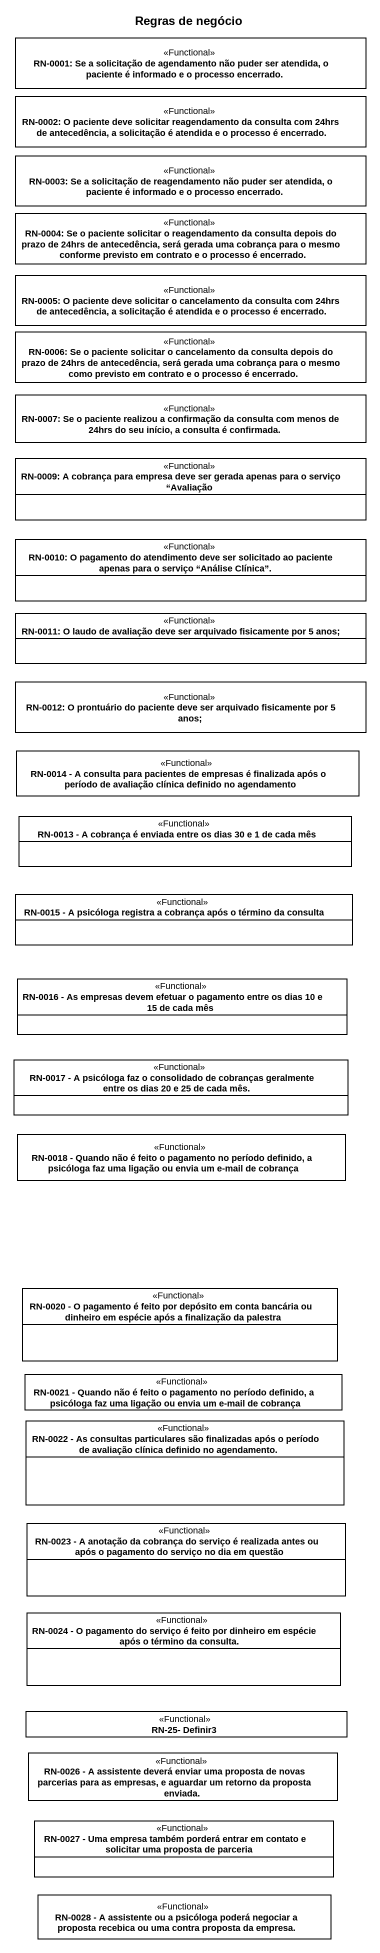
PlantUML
@startuml
title Regras de negócio
hide circle
hide empty members
class "RN-0001: Se a solicitação de agendamento não puder ser atendida, o paciente é informado e o processo encerrado." as RN_0001_Se_a_solicitação_de <<Functional>>
class "RN-0002: O paciente deve solicitar reagendamento da consulta com 24hrs de antecedência, a solicitação é atendida e o processo é encerrado." as RN_0002_O_paciente_deve <<Functional>>
class "RN-0003: Se a solicitação de reagendamento não puder ser atendida, o paciente é informado e o processo encerrado." as RN_0003_Se_a_solicitação_de <<Functional>>
class "RN-0004: Se o paciente solicitar o reagendamento da consulta depois do prazo de 24hrs de antecedência, será gerada uma cobrança para o mesmo conforme previsto em contrato e o processo é encerrado." as RN_0004_Se_o_paciente <<Functional>>
class "RN-0005: O paciente deve solicitar o cancelamento da consulta com 24hrs de antecedência, a solicitação é atendida e o processo é encerrado." as RN_0005_O_paciente_deve <<Functional>>
class "RN-0006: Se o paciente solicitar o cancelamento da consulta depois do prazo de 24hrs de antecedência, será gerada uma cobrança para o mesmo como previsto em contrato e o processo é encerrado." as RN_0006_Se_o_paciente <<Functional>>
class "RN-0007: Se o paciente realizou a confirmação da consulta com menos de 24hrs do seu início, a consulta é confirmada." as RN_0007_Se_o_paciente <<Functional>>
class "RN-0009: A cobrança para empresa deve ser gerada apenas para o serviço “Avaliação" as RN_0009_A_cobrança_para <<Functional>>
class "RN-0010: O pagamento do atendimento deve ser solicitado ao paciente apenas para o serviço “Análise Clínica”." as RN_0010_O_pagamento_do <<Functional>>
class "RN-0011: O laudo de avaliação deve ser arquivado fisicamente por 5 anos;" as RN_0011_O_laudo_de <<Functional>>
class "RN-0012: O prontuário do paciente deve ser arquivado fisicamente por 5 anos;" as RN_0012_O_prontuário_do <<Functional>>
class "RN-0014 - A consulta para pacientes de empresas é finalizada após o período de avaliação clínica definido no agendamento" as RN_0014_A_consulta_para <<Functional>>
class "RN-0013 - A cobrança é enviada entre os dias 30 e 1 de cada mês" as RN_0013_A_cobrança_é <<Functional>>
class "RN-0015 - A psicóloga registra a cobrança após o término da consulta" as RN_0015_A_psicóloga <<Functional>>
class "RN-0016 - As empresas devem efetuar o pagamento entre os dias 10 e 15 de cada mês" as RN_0016_As_empresas_devem <<Functional>>
class "RN-0017 - A psicóloga faz o consolidado de cobranças geralmente entre os dias 20 e 25 de cada mês." as RN_0017_A_psicóloga_faz_o <<Functional>>
class "RN-0018 - Quando não é feito o pagamento no período definido, a psicóloga faz uma ligação ou envia um e-mail de cobrança" as RN_0018_Quando_não_é_feito <<Functional>>
class "RN-0020 - O pagamento é feito por depósito em conta bancária ou dinheiro em espécie após a finalização da palestra" as RN_0020_O_pagamento_é_feito <<Functional>>
class "RN-0021 - Quando não é feito o pagamento no período definido, a psicóloga faz uma ligação ou envia um e-mail de cobrança" as RN_0021_Quando_não_é_feito <<Functional>>
class "RN-0022 - As consultas particulares são finalizadas após o período de avaliação clínica definido no agendamento." as RN_0022_As_consultas <<Functional>>
class "RN-0023 - A anotação da cobrança do serviço é realizada antes ou após o pagamento do serviço no dia em questão" as RN_0023_A_anotação_da <<Functional>>
class "RN-0024 - O pagamento do serviço é feito por dinheiro em espécie após o término da consulta." as RN_0024_O_pagamento_do <<Functional>>
class "RN-25- Definir3" as RN_25_Definir3 <<Functional>>
class "RN-0026 - A assistente deverá enviar uma proposta de novas parcerias para as empresas, e aguardar um retorno da proposta enviada." as RN_0026_A_assistente_deverá <<Functional>>
class "RN-0027 - Uma empresa também porderá entrar em contato e solicitar uma proposta de parceria" as RN_0027_Uma_empresa_também <<Functional>>
class "RN-0028 - A assistente ou a psicóloga poderá negociar a proposta recebica ou uma contra proposta da empresa." as RN_0028_A_assistente_ou_a <<Functional>>
@enduml
